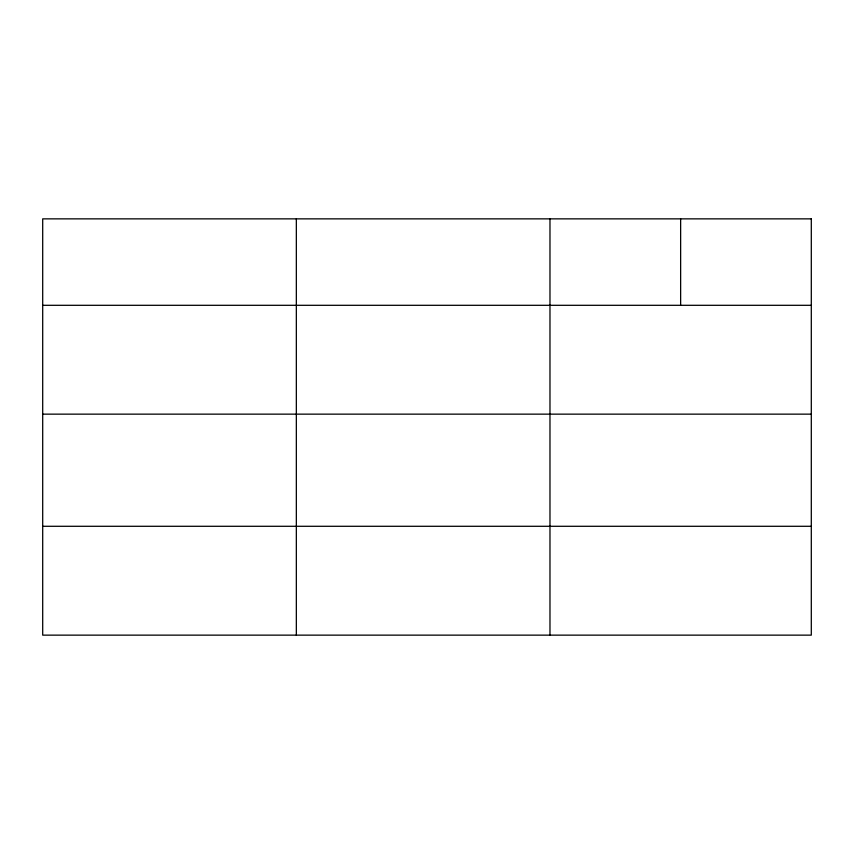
<?xml version="1.0" encoding="UTF-8"?>
<svg xmlns="http://www.w3.org/2000/svg" width="854" height="854" viewBox="0 0 854 854"><rect width="100%" height="100%" fill="white"/><g stroke="black" fill="none" stroke-linecap="round" stroke-linejoin="round"><path stroke-width="1.28" d="M42.7 305.305L811.3 305.305M42.7 414.147L811.3 414.147M42.7 526.288L811.3 526.288M680.638 218.859L680.638 305.305M549.976 218.859L549.976 635.141M296.338 218.859L296.338 635.141M811.3 218.859L42.7 218.859L42.7 635.141L811.3 635.141L811.3 218.859"/></g></svg>
